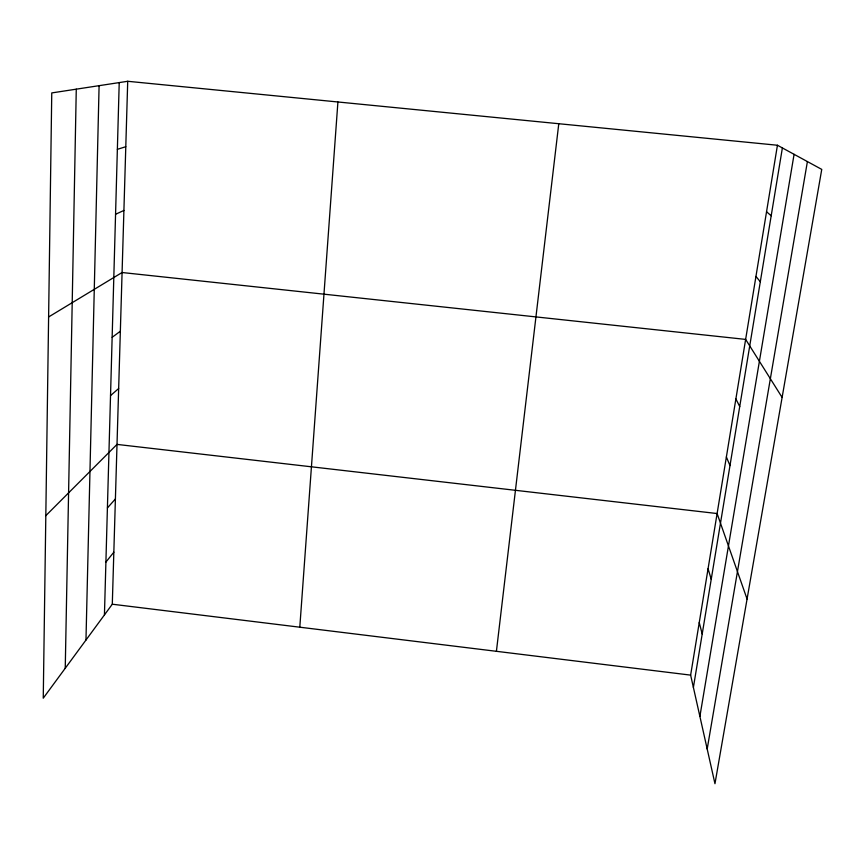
<?xml version="1.0" encoding="UTF-8"?>
<svg xmlns="http://www.w3.org/2000/svg" width="865" height="865" viewBox="0 0 865 865"><rect width="100%" height="100%" fill="white"/><g stroke="black" fill="none" stroke-linecap="round" stroke-linejoin="round"><path stroke-width="1.3" d="M65.243 668.245L76.271 89.171M85.97 640.046L99.097 85.667M104.438 614.907L119.219 82.586M127.717 81.288L51.759 92.923L43.25 698.185L112.299 604.213L127.717 81.288L777.44 145.244L821.75 169.399L714.966 783.712L690.638 675.122L777.44 145.244M299.798 627.212L337.912 101.983M496.413 651.313L558.779 123.727M693.395 687.426L782.382 147.937M699.893 716.415L794.081 154.316M707.192 749.014L807.402 161.571M105.908 562.066L113.834 552.205M107.411 507.939L115.402 498.954M45.813 515.67L117.002 444.405L717.107 513.54L747.068 599.034M110.525 395.608L118.656 388.515M112.147 337.318L120.343 331.241M48.613 316.968L122.073 272.518L745.641 339.404L782.111 397.424M115.564 214.282L123.9 210.444M117.359 149.331L125.782 146.726M112.299 604.213L690.638 675.122M766.552 211.741L771.191 215.774M755.956 276.432L760.313 281.741M735.888 398.938L739.726 406.539M726.384 456.958L729.984 465.608M708.067 568.727L711.235 579.301M699.244 622.573L702.207 634.034"/></g></svg>
